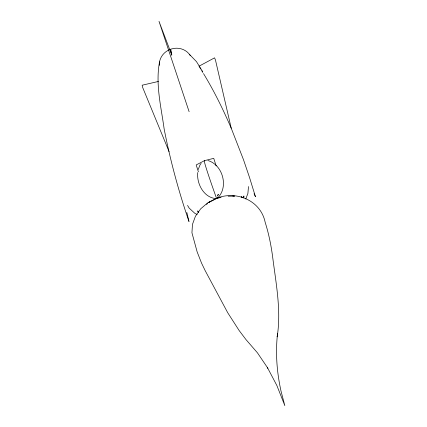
<?xml version="1.0" encoding="UTF-8"?>
<svg xmlns="http://www.w3.org/2000/svg" width="427" height="427" viewBox="0 0 427 427"><rect width="100%" height="100%" fill="white"/><g stroke="black" fill="none" stroke-linecap="round" stroke-linejoin="round"><path stroke-width="0.64" d="M197.754 172.524C196.495 183.754 203.946 197.861 216.174 198.587M243.758 197.706L243.87 195.977L243.705 197.904M248.493 186.546L247.884 193.495L245.781 198.971M159.543 61.84C155.311 84.146 161.144 106.867 164.149 128.975C170.25 160.36 178.625 191.301 188.996 221.544L186.839 212.465M198.235 169.492L200.017 164.923L201.101 163.365M206.545 204.416L207.554 203.556M208.563 202.697L209.572 201.838L208.589 202.601L216.121 198.752M218.101 197.477C228.728 186.524 222.584 164.705 207.965 160.541M198.987 66.217L214.567 57.837L215.459 59.993L231.226 128.207L243.561 159.901L249.565 177.605L255.453 196.708L254.044 193.682M204.245 160.787L196.185 164.939L198.411 171.841M216.51 198.272L207.89 202.676L200.695 208.808L195.433 216.238L192.454 224.415L191.942 232.774L197.162 251.935L201.571 263.16L205.173 270.643L227.73 312.745L239.12 330.493L245.952 339.55L257.433 352.814L267.836 368.191L267.281 367.289L276.861 385.512L284.841 405.65L281.147 391.639C276.851 372.627 275.356 352.916 277.545 333.519L277.187 336.796C281.34 310.509 276.077 283.923 272.768 257.871C271.23 245.867 268.845 233.921 265.183 222.376C260.79 200.525 236.435 190.277 216.51 198.272L215.373 195.091A73.102 2.066 69.5 0 1 204.565 160.627M204.917 160.536L213.751 158.348L216.142 165.895M217.332 198.299L221.138 197.354M158.47 81.44L142.159 85.213L142.682 87.503L169.065 151.574M228.146 196.212L234.578 196.121L232.795 196.046M197.194 214.53L194.84 213.329L189.177 208.125L187.565 205.435M189.567 54.517L196.495 61.659L202.74 71.784M199.681 67.349L200.717 69.041M201.757 70.738L202.798 72.435M203.487 73.561C214.124 91.031 223.14 109.44 231.226 128.207M198.304 211.941L197.685 210.901L198.512 212.491M242.184 197.568L241.597 196.548L242.248 197.706M217.685 197.568L217.909 198.133L217.444 196.916M190.228 55.483A16.685 15.575 -17.7 0 0 174.515 48.326L170.736 49.11L171.803 55.104L159.004 21.35L189.124 111.703M171.803 55.104L170.256 49.361A16.685 15.575 -17.7 0 0 159.324 65.368M218.234 194.322L217.749 195.635L218.234 194.322"/></g></svg>
